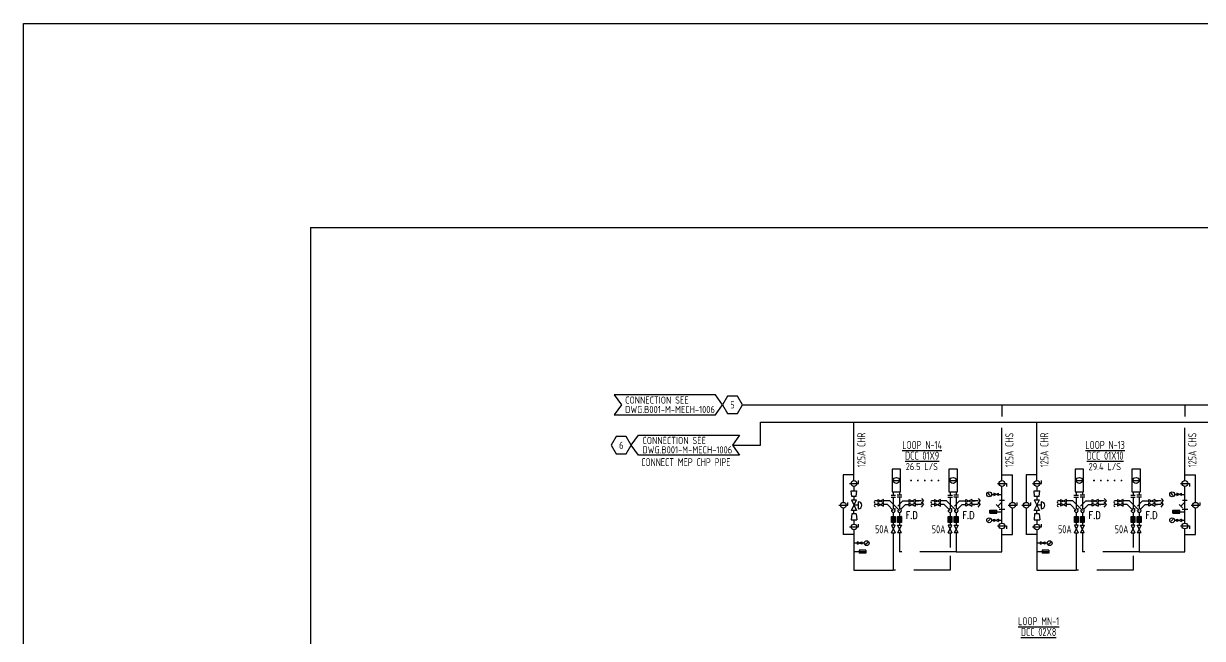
# Model space of a CAD drawing. Extents: x 38046 to 42076, y 84937 to 85507.
# Drawn here: x 41365.6 to 41778, y 85292.1 to 85507.1 of the extents above; entities that cross this region are included whole.
import ezdxf
from ezdxf.enums import TextEntityAlignment as Align

# ---------------------------------------------------------------- set-up
doc = ezdxf.new("R2010")
doc.units = 0
doc.header["$LTSCALE"] = 10
doc.linetypes.add('HIDDEN', pattern=[9.525, 6.35, -3.175])
doc.linetypes.add('HIDDEN2', pattern=[0.1875, 0.125, -0.0625])
for name, color, linetype in [('A-DETL-01', 1, 'Continuous'), ('M-CEQPM-DCC', 110, 'Continuous'), ('M-CEQPM-TEXT', 3, 'Continuous'), ('M-CPIPE-TEXT', 3, 'Continuous'), ('M-CPIPE-VAVE', 2, 'Continuous'), ('M-CWTR-PIPE', 130, 'Continuous'), ('M-HVAC-CMAH', 3, 'Continuous'), ('M-PIPE-CHWR20', 110, 'Continuous'), ('M-PIPE-CHWS12', 130, 'Continuous'), ('U-PCW-VALVE', 2, 'Continuous')]:
    doc.layers.add(name, color=color, linetype=linetype)
doc.styles.add('AA-TXT', font='isocp.shx', dxfattribs={"bigfont": 'chineset.shx'})
doc.styles.add('STDTEXT', font='simplex.shx', dxfattribs={"bigfont": 'china.shx'})

# ---------------------------------------------------------------- blocks, each defined once
blk = doc.blocks.new('DIM3')
blk.add_solid([(40, -6.7), (40, 6.7), (0, 0)])
blk = doc.blocks.new('DCC PIPE')
at = {"layer": 'U-PCW-VALVE'}
h = blk.add_hatch(dxfattribs=at)
h.set_pattern_fill('ANSI37', color=256, scale=2.66144, angle=90, style=0)
h.set_pattern_definition([(135, (188.80367, -130.49455), (-0.2352403, -0.2352403), []), (225, (188.80367, -130.49455), (0.2352403, -0.2352403), [])])
h.paths.add_polyline_path([(-0.67, 3.67), (-0.67, 5.8), (0.67, 5.8), (0.67, 3.67)])
h = blk.add_hatch(dxfattribs=at)
h.set_pattern_fill('ANSI37', color=256, scale=2.66144, angle=90, style=0)
h.set_pattern_definition([(135, (190.9487, -130.49455), (-0.2352403, -0.2352403), []), (225, (190.9487, -130.49455), (0.2352403, -0.2352403), [])])
h.paths.add_polyline_path([(1.48, 3.67), (1.48, 5.8), (2.81, 5.8), (2.81, 3.67)])
h = blk.add_hatch(dxfattribs=at)
h.set_pattern_fill('ANSI37', color=256, scale=2.66144, angle=90, style=0)
h.set_pattern_definition([(135, (208.65864, -130.49455), (-0.2352403, -0.2352403), []), (225, (208.65864, -130.49455), (0.2352403, -0.2352403), [])])
h.paths.add_polyline_path([(19.19, 3.67), (19.19, 5.8), (20.52, 5.8), (20.52, 3.67)])
h = blk.add_hatch(dxfattribs=at)
h.set_pattern_fill('ANSI37', color=256, scale=2.66144, angle=90, style=0)
h.set_pattern_definition([(135, (210.80367, -130.49455), (-0.2352403, -0.2352403), []), (225, (210.80367, -130.49455), (0.2352403, -0.2352403), [])])
h.paths.add_polyline_path([(21.33, 3.67), (21.33, 5.8), (22.67, 5.8), (22.67, 3.67)])
at = {"layer": 'M-CEQPM-DCC'}
for p, q in [((-0.8, 13.17), (0.8, 13.17)), ((0, 14.35), (0, 13.17)), ((2.95, 13.17), (1.35, 13.17)), ((2.15, 14.35), (2.15, 13.17)), ((19.05, 13.17), (20.65, 13.17)), ((19.85, 14.35), (19.85, 13.17)), ((22.8, 13.17), (21.2, 13.17)), ((22, 14.35), (22, 13.17))]:
    blk.add_line(p, q, dxfattribs=at)
for points in [[(2.57, 14.35), (2.57, 22.35), (-0.43, 22.35), (-0.43, 14.35)], [(22.43, 14.35), (22.43, 22.35), (19.43, 22.35), (19.43, 14.35)]]:
    blk.add_lwpolyline(points, close=True, dxfattribs=at)
at = {"layer": 'M-CPIPE-VAVE'}
for p, q in [((-5.47, 11.18), (-6.35, 11.18)), ((-5.47, 9.92), (-6.35, 9.92)), ((-3.4, 11.7), (-5.47, 10.66)), ((-5.47, 11.7), (-3.4, 10.66)), ((-5.47, 11.7), (-5.47, 10.66)), ((-3.4, 10.44), (-5.47, 9.41)), ((-5.47, 10.44), (-3.4, 9.41)), ((-5.47, 10.44), (-5.47, 9.41)), ((-3.4, 10.66), (-3.4, 11.7)), ((-1.19, 11.18), (-3.4, 11.18)), ((-3.4, 9.41), (-3.4, 10.44)), ((-2.08, 9.92), (-3.4, 9.92)), ((0, 7.84), (-2.08, 9.92)), ((2.15, 7.84), (-1.19, 11.18)), ((0.47, 8.31), (0.74, 8.58)), ((1.53, 9.37), (3.34, 11.18)), ((2.62, 8.31), (4.23, 9.92)), ((3.34, 11.18), (5.55, 11.18)), ((4.23, 9.92), (5.55, 9.92)), ((5.55, 10.66), (5.55, 11.7)), ((7.62, 11.7), (5.55, 10.66)), ((5.55, 11.7), (7.62, 10.66)), ((5.55, 9.41), (5.55, 10.44)), ((7.62, 10.44), (5.55, 9.41)), ((5.55, 10.44), (7.62, 9.41)), ((7.62, 11.7), (7.62, 10.66)), ((9.89, 11.18), (7.62, 11.18)), ((7.62, 10.44), (7.62, 9.41)), ((9.89, 9.92), (7.62, 9.92)), ((9.81, 12.03), (10.58, 11.18)), ((9.81, 10.33), (10.58, 11.18)), ((9.81, 10.77), (10.58, 9.92)), ((9.81, 9.07), (10.58, 9.92)), ((14.38, 11.18), (13.5, 11.18)), ((14.38, 9.92), (13.5, 9.92)), ((16.45, 11.7), (14.38, 10.66)), ((14.38, 11.7), (16.45, 10.66)), ((14.38, 11.7), (14.38, 10.66)), ((16.45, 10.44), (14.38, 9.41)), ((14.38, 10.44), (16.45, 9.41)), ((14.38, 10.44), (14.38, 9.41)), ((16.45, 10.66), (16.45, 11.7)), ((18.66, 11.18), (16.45, 11.18)), ((16.45, 9.41), (16.45, 10.44)), ((17.77, 9.92), (16.45, 9.92)), ((19.85, 7.84), (17.77, 9.92)), ((22, 7.84), (18.66, 11.18)), ((20.33, 8.31), (20.59, 8.58)), ((21.38, 9.37), (23.19, 11.18)), ((22.47, 8.31), (24.08, 9.92)), ((23.19, 11.18), (25.4, 11.18)), ((24.08, 9.92), (25.4, 9.92)), ((25.4, 10.66), (25.4, 11.7)), ((27.47, 11.7), (25.4, 10.66)), ((25.4, 11.7), (27.47, 10.66)), ((25.4, 9.41), (25.4, 10.44)), ((27.47, 10.44), (25.4, 9.41)), ((25.4, 10.44), (27.47, 9.41)), ((27.47, 11.7), (27.47, 10.66)), ((29.74, 11.18), (27.47, 11.18)), ((27.47, 10.44), (27.47, 9.41)), ((29.74, 9.92), (27.47, 9.92)), ((29.67, 12.03), (30.44, 11.18)), ((29.67, 10.33), (30.44, 11.18)), ((29.67, 10.77), (30.44, 9.92)), ((29.67, 9.07), (30.44, 9.92))]:
    blk.add_line(p, q, dxfattribs=at)
for centre in [(-6.35, 10.83), (-6.35, 9.57), (13.5, 10.83), (13.5, 9.57)]:
    blk.add_arc(centre, 0.35, 90, 270, dxfattribs=at)
at = {"layer": 'M-CWTR-PIPE'}
for p, q in [((0, 12.53), (0, 8.51)), ((2.15, 12.53), (2.15, 8.51)), ((19.85, 12.53), (19.85, 8.51)), ((22, 12.53), (22, 8.51)), ((0, 7.18), (0, 5.8)), ((2.15, 7.18), (2.15, 5.8)), ((19.85, 7.18), (19.85, 5.8)), ((22, 7.18), (22, 5.8)), ((0, 3.67), (0, 2.67)), ((2.15, 3.67), (2.15, 2.67)), ((19.85, 3.67), (19.85, 2.67)), ((22, 3.67), (22, 2.67))]:
    blk.add_line(p, q, dxfattribs=at)
for centre in [(0, 7.84), (2.15, 7.84), (19.85, 7.84), (22, 7.84)]:
    blk.add_arc(centre, 0.667, 167.3219, 102.6781, dxfattribs=at)
at = {"layer": 'M-HVAC-CMAH'}
for p, q in [((0.18, 18.35), (1.96, 18.35)), ((20.04, 18.35), (21.82, 18.35))]:
    blk.add_line(p, q, dxfattribs=at)
at = {"layer": 'M-HVAC-CMAH', "const_width": 0.32}
for points in [[(6.36, 18.34, 1), (6.04, 18.34, 1)], [(8.76, 18.34, 1), (8.44, 18.34, 1)], [(11.16, 18.34, 1), (10.84, 18.34, 1)], [(13.56, 18.34, 1), (13.24, 18.34, 1)], [(15.96, 18.34, 1), (15.64, 18.34, 1)]]:
    blk.add_lwpolyline(points, format="xyb", close=True, dxfattribs=at)
at = {"layer": 'M-HVAC-CMAH'}
for centre in [(1.07, 18.35), (20.93, 18.35)]:
    blk.add_circle(centre, 1.07, dxfattribs=at)
at = {"layer": 'U-PCW-VALVE'}
for p, q in [((-0.8, 12.53), (0.8, 12.53)), ((2.95, 12.53), (1.35, 12.53)), ((19.05, 12.53), (20.65, 12.53)), ((22.8, 12.53), (21.2, 12.53)), ((-0.67, 5.8), (0.67, 5.8)), ((-0.67, 3.67), (-0.67, 5.8)), ((0.67, 5.8), (0.67, 3.67)), ((1.48, 5.8), (2.81, 5.8)), ((1.48, 3.67), (1.48, 5.8)), ((2.81, 5.8), (2.81, 3.67)), ((19.19, 5.8), (20.52, 5.8)), ((19.19, 3.67), (19.19, 5.8)), ((20.52, 5.8), (20.52, 3.67)), ((21.33, 5.8), (22.67, 5.8)), ((21.33, 3.67), (21.33, 5.8)), ((22.67, 5.8), (22.67, 3.67)), ((0.67, 3.67), (-0.67, 3.67)), ((0.67, 2.67), (-0.67, 2.67)), ((-0.67, 0), (0.67, 2.67)), ((-0.67, 2.67), (0.67, 0)), ((-0.67, 0), (0.67, 0)), ((2.81, 3.67), (1.48, 3.67)), ((1.48, 2.67), (2.81, 2.67)), ((2.81, 2.67), (1.48, 0)), ((2.81, 0), (1.48, 2.67)), ((2.81, 0), (1.48, 0)), ((20.52, 3.67), (19.19, 3.67)), ((20.52, 2.67), (19.19, 2.67)), ((19.19, 2.67), (20.52, 0)), ((19.19, 0), (20.52, 2.67)), ((19.19, 0), (20.52, 0)), ((22.67, 3.67), (21.33, 3.67)), ((21.33, 2.67), (22.67, 2.67)), ((22.67, 0), (21.33, 2.67)), ((22.67, 2.67), (21.33, 0)), ((22.67, 0), (21.33, 0))]:
    blk.add_line(p, q, dxfattribs=at)
at = {"layer": 'M-CPIPE-VAVE', "linetype": 'HIDDEN2', "xscale": -0.04545454545450411, "yscale": 0.04545454545450411, "zscale": 0.045454545454545}
for p in [(9.89, 11.18), (9.89, 9.92), (29.74, 11.18), (29.74, 9.92)]:
    blk.add_blockref('DIM3', p, dxfattribs=at)

msp = doc.modelspace()

# ---------------------------------------------------------------- linework, layer by layer
at = {"layer": 'A-DETL-01', "linetype": 'Continuous'}
for q in [(41465.992, 85069.469), (42010.047, 85435.824)]:
    msp.add_line((41465.992, 85435.824), q, dxfattribs=at)
at = {"layer": 'DEFPOINTS', "color": 1}
msp.add_lwpolyline([(41365.567, 85507.146), (42076.347, 85507.146), (42076.347, 84936.686), (41365.567, 84936.686)], close=True, dxfattribs=at)
at = {"layer": 'M-CPIPE-TEXT', "color": 4}
for points in [[(41610.089, 85373.753), (41607.589, 85377.253), (41572.221, 85377.253), (41574.721, 85373.753), (41572.221, 85370.253), (41607.589, 85370.253), (41610.089, 85373.753)], [(41578.19, 85359.631), (41580.69, 85363.131), (41616.058, 85363.131), (41613.558, 85359.631), (41616.058, 85356.131), (41580.69, 85356.131), (41578.19, 85359.631)]]:
    msp.add_lwpolyline(points, dxfattribs=at)
for points in [[(41610.089, 85373.753), (41611.839, 85370.721), (41615.339, 85370.721), (41617.089, 85373.753), (41615.339, 85376.784), (41611.839, 85376.784)], [(41571.19, 85359.631), (41572.94, 85356.6), (41576.44, 85356.6), (41578.19, 85359.631), (41576.44, 85362.663), (41572.94, 85362.663)]]:
    msp.add_lwpolyline(points, close=True, dxfattribs=at)
at = {"layer": 'M-CWTR-PIPE'}
for p, q in [((41707.856, 85373.753), (41707.856, 85369.753)), ((41771.868, 85373.753), (41771.868, 85369.753)), ((41707.856, 85347.253), (41707.856, 85365.753)), ((41771.868, 85347.253), (41771.868, 85365.753)), ((41707.856, 85349.253), (41711.584, 85349.253)), ((41711.584, 85339.653), (41711.584, 85349.253)), ((41771.868, 85349.253), (41775.596, 85349.253)), ((41775.596, 85339.653), (41775.596, 85349.253)), ((41707.856, 85332.398), (41707.856, 85345.253)), ((41771.868, 85332.398), (41771.868, 85345.253)), ((41711.584, 85328.398), (41711.584, 85337.653)), ((41775.596, 85328.398), (41775.596, 85337.653)), ((41707.856, 85322.398), (41707.856, 85330.398)), ((41771.868, 85322.398), (41771.868, 85330.398)), ((41671.992, 85328.963), (41671.992, 85322.398)), ((41691.847, 85328.963), (41691.847, 85322.398)), ((41707.856, 85328.398), (41711.584, 85328.398)), ((41736.004, 85328.963), (41736.004, 85322.398)), ((41755.859, 85328.963), (41755.859, 85322.398)), ((41771.868, 85328.398), (41775.596, 85328.398)), ((41691.847, 85322.398), (41707.856, 85322.398)), ((41755.859, 85322.398), (41771.868, 85322.398))]:
    msp.add_line(p, q, dxfattribs=at)
at = {"layer": 'M-CWTR-PIPE', "linetype": 'HIDDEN', "ltscale": 0.2}
for p, q in [((41691.847, 85322.398), (41671.992, 85322.398)), ((41755.859, 85322.398), (41736.004, 85322.398))]:
    msp.add_line(p, q, dxfattribs=at)
at = {"layer": 'M-PIPE-CHWR20', "ltscale": 0.1}
for p, q in [((41623.427, 85367.753), (41924.773, 85367.753)), ((41623.427, 85359.631), (41623.427, 85367.753)), ((41656.086, 85347.222), (41656.086, 85367.753)), ((41720.099, 85347.222), (41720.099, 85367.753)), ((41613.558, 85359.631), (41623.427, 85359.631)), ((41652.358, 85349.253), (41652.358, 85339.653)), ((41656.086, 85349.253), (41652.358, 85349.253)), ((41716.37, 85349.253), (41716.37, 85339.653)), ((41720.099, 85349.253), (41716.37, 85349.253)), ((41655.285, 85341.705), (41655.085, 85343.708)), ((41655.085, 85343.708), (41657.088, 85343.708)), ((41656.086, 85345.253), (41656.086, 85343.708)), ((41656.888, 85341.705), (41657.088, 85343.708)), ((41719.297, 85341.705), (41719.097, 85343.708)), ((41719.097, 85343.708), (41721.101, 85343.708)), ((41720.099, 85345.253), (41720.099, 85343.708)), ((41720.9, 85341.705), (41721.101, 85343.708)), ((41656.888, 85341.705), (41655.285, 85341.705)), ((41656.086, 85341.705), (41656.086, 85340.505)), ((41720.9, 85341.705), (41719.297, 85341.705)), ((41720.099, 85341.705), (41720.099, 85340.505)), ((41652.358, 85337.653), (41652.358, 85328.398)), ((41655.285, 85335.601), (41655.085, 85333.598)), ((41656.888, 85335.601), (41655.285, 85335.601)), ((41656.086, 85335.601), (41656.086, 85336.801)), ((41656.888, 85335.601), (41657.088, 85333.598)), ((41716.37, 85337.653), (41716.37, 85328.398)), ((41719.297, 85335.601), (41719.097, 85333.598)), ((41720.9, 85335.601), (41719.297, 85335.601)), ((41720.099, 85335.601), (41720.099, 85336.801)), ((41720.9, 85335.601), (41721.101, 85333.598)), ((41655.085, 85333.598), (41657.088, 85333.598)), ((41656.086, 85333.598), (41656.086, 85332.053)), ((41719.097, 85333.598), (41721.101, 85333.598)), ((41720.099, 85333.598), (41720.099, 85332.053)), ((41656.086, 85328.398), (41652.358, 85328.398)), ((41656.086, 85330.053), (41656.086, 85315.998)), ((41669.847, 85328.963), (41669.847, 85315.998)), ((41720.099, 85328.398), (41716.37, 85328.398)), ((41720.099, 85330.053), (41720.099, 85315.998)), ((41733.859, 85328.963), (41733.859, 85315.998)), ((41656.086, 85315.998), (41669.847, 85315.998)), ((41720.099, 85315.998), (41733.859, 85315.998))]:
    msp.add_line(p, q, dxfattribs=at)
at = {"layer": 'M-PIPE-CHWR20', "linetype": 'HIDDEN', "ltscale": 0.2}
for p, q in [((41689.702, 85328.963), (41689.702, 85323.898)), ((41753.714, 85328.963), (41753.714, 85323.898)), ((41689.702, 85320.898), (41689.702, 85315.998)), ((41753.714, 85320.898), (41753.714, 85315.998)), ((41689.702, 85315.998), (41669.847, 85315.998)), ((41753.714, 85315.998), (41733.859, 85315.998))]:
    msp.add_line(p, q, dxfattribs=at)
at = {"layer": 'M-PIPE-CHWS12', "ltscale": 0.1}
msp.add_line((41617.089, 85373.753), (41937.293, 85373.753), dxfattribs=at)
at = {"layer": 'U-PCW-VALVE'}
for p, q in [((41657.667, 85346.253), (41657.667, 85347.255)), ((41721.679, 85346.253), (41721.679, 85347.255)), ((41654.506, 85346.253), (41657.667, 85346.253)), ((41703.768, 85342.086), (41703.032, 85342.821)), ((41705.052, 85342.852), (41705.052, 85342.052)), ((41706.652, 85342.052), (41705.052, 85342.852)), ((41705.052, 85342.052), (41706.652, 85342.852)), ((41706.275, 85346.253), (41709.436, 85346.253)), ((41706.652, 85342.052), (41706.652, 85342.852)), ((41709.436, 85346.253), (41709.436, 85345.25)), ((41718.518, 85346.253), (41721.679, 85346.253)), ((41767.78, 85342.086), (41767.044, 85342.821)), ((41769.064, 85342.852), (41769.064, 85342.052)), ((41770.664, 85342.052), (41769.064, 85342.852)), ((41769.064, 85342.052), (41770.664, 85342.852)), ((41770.288, 85346.253), (41773.448, 85346.253)), ((41770.664, 85342.052), (41770.664, 85342.852)), ((41773.448, 85346.253), (41773.448, 85345.25)), ((41650.778, 85338.653), (41653.938, 85338.653)), ((41653.938, 85338.653), (41653.938, 85339.655)), ((41655.161, 85340.505), (41657.012, 85340.505)), ((41655.161, 85336.801), (41657.012, 85340.505)), ((41655.161, 85340.505), (41657.012, 85336.801)), ((41657.602, 85338.653), (41656.086, 85338.653)), ((41657.602, 85339.882), (41657.602, 85337.457)), ((41704.251, 85342.452), (41705.052, 85342.452)), ((41705.874, 85338.91), (41707.005, 85337.779)), ((41705.874, 85338.91), (41707.005, 85337.779)), ((41707.856, 85339.761), (41706.439, 85338.344)), ((41706.652, 85342.452), (41707.856, 85342.452)), ((41707.02, 85340.452), (41708.691, 85340.452)), ((41710.004, 85338.653), (41713.165, 85338.653)), ((41713.165, 85338.653), (41713.165, 85339.655)), ((41714.79, 85338.653), (41717.951, 85338.653)), ((41717.951, 85338.653), (41717.951, 85339.655)), ((41719.173, 85340.505), (41721.025, 85340.505)), ((41719.173, 85336.801), (41721.025, 85340.505)), ((41719.173, 85340.505), (41721.025, 85336.801)), ((41721.615, 85338.653), (41720.099, 85338.653)), ((41721.615, 85339.882), (41721.615, 85337.457)), ((41768.263, 85342.452), (41769.064, 85342.452)), ((41769.886, 85338.91), (41771.017, 85337.779)), ((41769.886, 85338.91), (41771.017, 85337.779)), ((41771.868, 85339.761), (41770.451, 85338.344)), ((41770.664, 85342.452), (41771.868, 85342.452)), ((41771.032, 85340.452), (41772.704, 85340.452)), ((41774.016, 85338.653), (41777.177, 85338.653)), ((41777.177, 85338.653), (41777.177, 85339.655)), ((41657.012, 85336.801), (41655.161, 85336.801)), ((41703.661, 85335.903), (41703.661, 85336.908)), ((41703.661, 85335.903), (41703.661, 85336.908)), ((41703.661, 85336.908), (41706.072, 85336.908)), ((41703.661, 85336.908), (41706.072, 85336.908)), ((41703.661, 85335.903), (41706.072, 85335.903)), ((41703.661, 85335.903), (41706.072, 85335.903)), ((41703.869, 85336.405), (41705.526, 85336.405)), ((41703.869, 85336.405), (41705.526, 85336.405)), ((41703.985, 85336.204), (41703.985, 85336.606)), ((41703.985, 85336.204), (41703.985, 85336.606)), ((41704.387, 85336.204), (41704.387, 85336.606)), ((41704.387, 85336.204), (41704.387, 85336.606)), ((41704.789, 85336.204), (41704.789, 85336.606)), ((41704.789, 85336.204), (41704.789, 85336.606)), ((41705.191, 85336.204), (41705.191, 85336.606)), ((41705.191, 85336.204), (41705.191, 85336.606)), ((41706.072, 85335.903), (41706.072, 85336.908)), ((41706.072, 85335.903), (41706.072, 85336.908)), ((41706.072, 85336.405), (41707.856, 85336.405)), ((41706.072, 85336.405), (41707.856, 85336.405)), ((41706.854, 85337.253), (41708.858, 85337.253)), ((41707.02, 85337.253), (41708.691, 85337.253)), ((41721.025, 85336.801), (41719.173, 85336.801)), ((41767.673, 85335.903), (41767.673, 85336.908)), ((41767.673, 85335.903), (41767.673, 85336.908)), ((41767.673, 85336.908), (41770.085, 85336.908)), ((41767.673, 85336.908), (41770.085, 85336.908)), ((41767.673, 85335.903), (41770.085, 85335.903)), ((41767.673, 85335.903), (41770.085, 85335.903)), ((41767.881, 85336.405), (41769.539, 85336.405)), ((41767.881, 85336.405), (41769.539, 85336.405)), ((41767.997, 85336.204), (41767.997, 85336.606)), ((41767.997, 85336.204), (41767.997, 85336.606)), ((41768.399, 85336.204), (41768.399, 85336.606)), ((41768.399, 85336.204), (41768.399, 85336.606)), ((41768.801, 85336.204), (41768.801, 85336.606)), ((41768.801, 85336.204), (41768.801, 85336.606)), ((41769.203, 85336.204), (41769.203, 85336.606)), ((41769.203, 85336.204), (41769.203, 85336.606)), ((41770.085, 85335.903), (41770.085, 85336.908)), ((41770.085, 85335.903), (41770.085, 85336.908)), ((41770.085, 85336.405), (41771.868, 85336.405)), ((41770.085, 85336.405), (41771.868, 85336.405)), ((41770.866, 85337.253), (41772.87, 85337.253)), ((41771.032, 85337.253), (41772.704, 85337.253)), ((41654.506, 85331.053), (41657.667, 85331.053)), ((41657.667, 85331.053), (41657.667, 85332.056)), ((41703.768, 85333.772), (41703.032, 85333.036)), ((41704.251, 85333.405), (41705.052, 85333.405)), ((41705.052, 85333.005), (41705.052, 85333.805)), ((41706.652, 85333.805), (41705.052, 85333.005)), ((41705.052, 85333.805), (41706.652, 85333.005)), ((41706.275, 85331.398), (41709.436, 85331.398)), ((41706.652, 85333.805), (41706.652, 85333.005)), ((41706.652, 85333.405), (41707.856, 85333.405)), ((41709.436, 85331.398), (41709.436, 85330.395)), ((41718.518, 85331.053), (41721.679, 85331.053)), ((41721.679, 85331.053), (41721.679, 85332.056)), ((41767.78, 85333.772), (41767.044, 85333.036)), ((41768.263, 85333.405), (41769.064, 85333.405)), ((41769.064, 85333.005), (41769.064, 85333.805)), ((41770.664, 85333.805), (41769.064, 85333.005)), ((41769.064, 85333.805), (41770.664, 85333.005)), ((41770.288, 85331.398), (41773.448, 85331.398)), ((41770.664, 85333.805), (41770.664, 85333.005)), ((41770.664, 85333.405), (41771.868, 85333.405)), ((41773.448, 85331.398), (41773.448, 85330.395)), ((41657.29, 85325.398), (41656.086, 85325.398)), ((41657.87, 85322.398), (41656.086, 85322.398)), ((41657.87, 85322.398), (41656.086, 85322.398)), ((41657.29, 85324.998), (41657.29, 85325.798)), ((41657.29, 85324.998), (41658.89, 85325.798)), ((41658.89, 85324.998), (41657.29, 85325.798)), ((41657.87, 85322.9), (41657.87, 85321.895)), ((41657.87, 85322.9), (41657.87, 85321.895)), ((41660.282, 85322.9), (41657.87, 85322.9)), ((41660.282, 85322.9), (41657.87, 85322.9)), ((41660.073, 85322.398), (41658.416, 85322.398)), ((41660.073, 85322.398), (41658.416, 85322.398)), ((41658.751, 85322.599), (41658.751, 85322.197)), ((41658.751, 85322.599), (41658.751, 85322.197)), ((41658.89, 85325.798), (41658.89, 85324.998)), ((41659.691, 85325.398), (41658.89, 85325.398)), ((41659.153, 85322.599), (41659.153, 85322.197)), ((41659.153, 85322.599), (41659.153, 85322.197)), ((41659.555, 85322.599), (41659.555, 85322.197)), ((41659.555, 85322.599), (41659.555, 85322.197)), ((41659.957, 85322.599), (41659.957, 85322.197)), ((41659.957, 85322.599), (41659.957, 85322.197)), ((41660.174, 85325.031), (41660.91, 85325.767)), ((41660.282, 85322.9), (41660.282, 85321.895)), ((41660.282, 85322.9), (41660.282, 85321.895)), ((41721.302, 85325.398), (41720.099, 85325.398)), ((41721.882, 85322.398), (41720.099, 85322.398)), ((41721.882, 85322.398), (41720.099, 85322.398)), ((41721.302, 85324.998), (41721.302, 85325.798)), ((41721.302, 85324.998), (41722.902, 85325.798)), ((41722.902, 85324.998), (41721.302, 85325.798)), ((41721.882, 85322.9), (41721.882, 85321.895)), ((41721.882, 85322.9), (41721.882, 85321.895)), ((41724.294, 85322.9), (41721.882, 85322.9)), ((41724.294, 85322.9), (41721.882, 85322.9)), ((41724.085, 85322.398), (41722.428, 85322.398)), ((41724.085, 85322.398), (41722.428, 85322.398)), ((41722.763, 85322.599), (41722.763, 85322.197)), ((41722.763, 85322.599), (41722.763, 85322.197)), ((41722.902, 85325.798), (41722.902, 85324.998)), ((41723.704, 85325.398), (41722.902, 85325.398)), ((41723.165, 85322.599), (41723.165, 85322.197)), ((41723.165, 85322.599), (41723.165, 85322.197)), ((41723.567, 85322.599), (41723.567, 85322.197)), ((41723.567, 85322.599), (41723.567, 85322.197)), ((41723.969, 85322.599), (41723.969, 85322.197)), ((41723.969, 85322.599), (41723.969, 85322.197)), ((41724.187, 85325.031), (41724.922, 85325.767)), ((41724.294, 85322.9), (41724.294, 85321.895)), ((41724.294, 85322.9), (41724.294, 85321.895)), ((41660.282, 85321.895), (41657.87, 85321.895)), ((41660.282, 85321.895), (41657.87, 85321.895)), ((41724.294, 85321.895), (41721.882, 85321.895)), ((41724.294, 85321.895), (41721.882, 85321.895))]:
    msp.add_line(p, q, dxfattribs=at)
for centre, radius in [((41656.086, 85346.253), 1), ((41707.856, 85346.253), 1), ((41720.099, 85346.253), 1), ((41771.868, 85346.253), 1), ((41703.401, 85342.452), 0.85), ((41767.413, 85342.452), 0.85), ((41652.358, 85338.653), 1), ((41711.584, 85338.653), 1), ((41716.37, 85338.653), 1), ((41775.596, 85338.653), 1), ((41705.705, 85336.405), 0.178), ((41705.705, 85336.405), 0.178), ((41769.717, 85336.405), 0.178), ((41769.717, 85336.405), 0.178), ((41656.086, 85331.053), 1), ((41703.401, 85333.405), 0.85), ((41707.856, 85331.398), 1), ((41720.099, 85331.053), 1), ((41767.413, 85333.405), 0.85), ((41771.868, 85331.398), 1), ((41660.541, 85325.398), 0.85), ((41724.553, 85325.398), 0.85), ((41658.237, 85322.398), 0.178), ((41658.237, 85322.398), 0.178), ((41722.25, 85322.398), 0.178), ((41722.25, 85322.398), 0.178)]:
    msp.add_circle(centre, radius, dxfattribs=at)
for centre in [(41657.602, 85338.661), (41721.615, 85338.661)]:
    msp.add_arc(centre, 1.221, 270, 90, dxfattribs=at)

# ---------------------------------------------------------------- block references
for p in [(41669.847, 85328.963), (41733.859, 85328.963)]:
    msp.add_blockref('DCC PIPE', p)

# ---------------------------------------------------------------- texts
at = {"layer": 'DEFPOINTS', "style": 'AA-TXT', "width": 0.8}
for s, p in [('26.5 L/S', (41679.82, 85352.176)), ('29.4 L/S', (41743.832, 85352.176))]:
    msp.add_text(s, height=2.5, dxfattribs=at).set_placement(p, align=Align.MIDDLE)
at = {"layer": 'M-CEQPM-TEXT', "style": 'AA-TXT', "width": 0.8}
for s, p in [('%%ULOOP N-14', (41679.92, 85359.747)), ('%%ULOOP N-13', (41743.932, 85359.747)), ('%%UDCC 01X9', (41679.92, 85355.997)), ('%%UDCC 01X10', (41743.932, 85355.997)), ('%%ULOOP MN-1', (41720.686, 85298.082)), ('%%UDCC 02X8', (41720.686, 85294.332))]:
    msp.add_text(s, height=2.8, dxfattribs=at).set_placement(p, align=Align.MIDDLE)
at = {"layer": 'M-CPIPE-TEXT', "color": 4, "style": 'AA-TXT', "width": 0.8}
for s, p in [('CONNECTION SEE', (41576.039, 85374.199)), ('DWG.B001-M-MECH-1006', (41576.039, 85370.899)), ('CONNECTION SEE', (41582.086, 85360.078)), ('DWG.B001-M-MECH-1006', (41582.086, 85356.778))]:
    msp.add_text(s, height=2.5, dxfattribs=at).set_placement(p)
for s, p in [('5', (41613.589, 85373.753)), ('6', (41574.69, 85359.631))]:
    msp.add_text(s, height=2.5, dxfattribs=at).set_placement(p, align=Align.MIDDLE)
at = {"layer": 'M-CPIPE-TEXT', "style": 'AA-TXT', "width": 0.8}
for s, p in [('125A CHR', (41658.672, 85351.92)), ('125A CHS', (41710.441, 85351.92)), ('125A CHR', (41722.684, 85351.92)), ('125A CHS', (41774.453, 85351.92))]:
    msp.add_text(s, height=2.8, rotation=90, dxfattribs=at).set_placement(p, align=Align.MIDDLE_LEFT)
at = {"layer": 'M-CPIPE-TEXT', "width": 0.8}
for s, height, style, p in [('CONNECT MEP CHP PIPE', 2.8, 'AA-TXT', (41581.674, 85352.318)), ('F.D', 2.5, 'STDTEXT', (41674.179, 85333.931)), ('F.D', 2.5, 'STDTEXT', (41694.034, 85333.931)), ('F.D', 2.5, 'STDTEXT', (41738.191, 85333.931)), ('F.D', 2.5, 'STDTEXT', (41758.046, 85333.931)), ('50A', 2.8, 'AA-TXT', (41663.44, 85328.853)), ('50A', 2.8, 'AA-TXT', (41683.295, 85328.853)), ('50A', 2.8, 'AA-TXT', (41727.452, 85328.853)), ('50A', 2.8, 'AA-TXT', (41747.307, 85328.853))]:
    msp.add_text(s, height=height, dxfattribs=dict(at, style=style)).set_placement(p)

doc.saveas('drawing.dxf')
